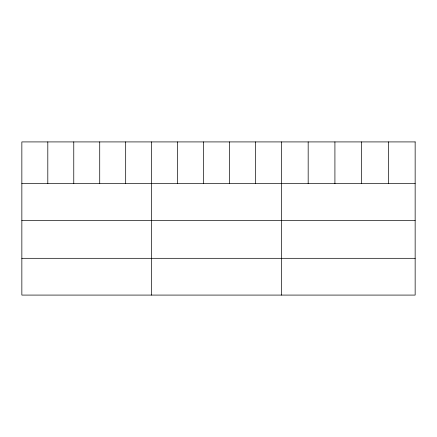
<?xml version="1.0" encoding="UTF-8"?>
<svg xmlns="http://www.w3.org/2000/svg" width="437" height="437" viewBox="0 0 437 437"><rect width="100%" height="100%" fill="white"/><g stroke="black" fill="none" stroke-linecap="round" stroke-linejoin="round"><path stroke-width="0.66" d="M21.85 183.671L415.15 183.671M21.85 220.439L415.15 220.439M21.85 258.316L415.15 258.316M388.406 141.916L388.406 183.671M361.661 141.916L361.661 183.671M334.917 141.916L334.917 183.671M308.172 141.916L308.172 183.671M281.428 141.916L281.428 295.084M255.47 141.916L255.47 183.671M229.512 141.916L229.512 183.671M203.555 141.916L203.555 183.671M177.597 141.916L177.597 183.671M151.639 141.916L151.639 295.084M125.681 141.916L125.681 183.671M99.723 141.916L99.723 183.671M73.766 141.916L73.766 183.671M47.808 141.916L47.808 183.671M415.15 141.916L21.85 141.916L21.85 295.084L415.15 295.084L415.15 141.916"/></g></svg>
